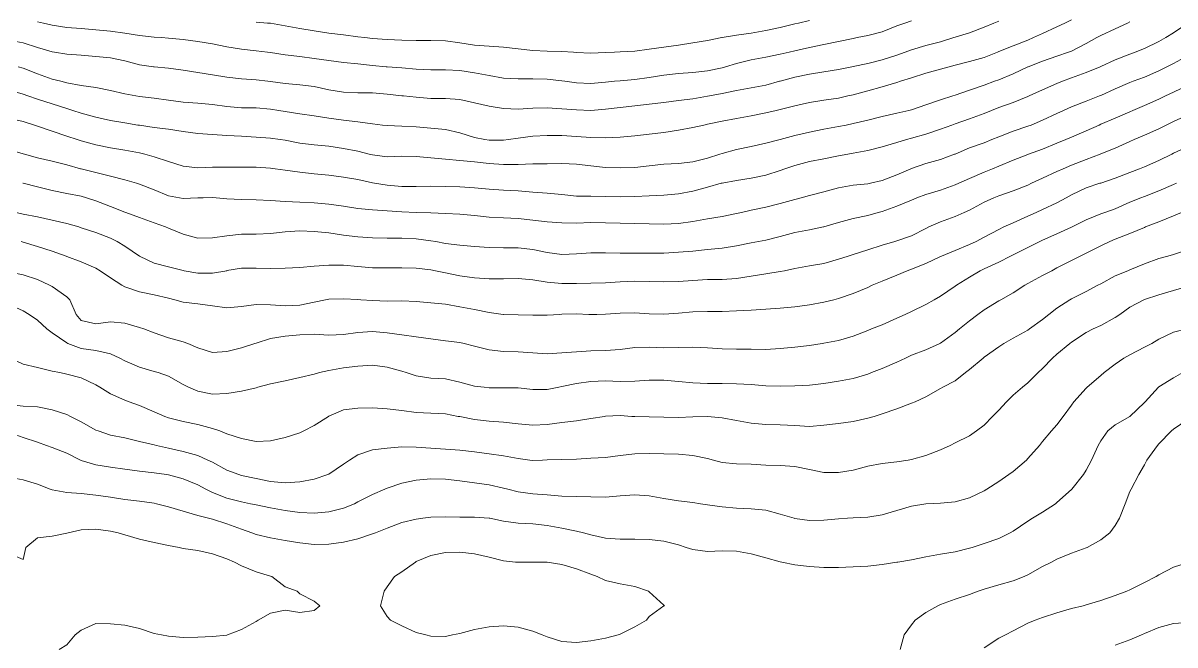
# Model space of a CAD drawing. Header units: centimetres. Extents: x 0 to 642158, y -847 to 649707.
# Drawn here: x 617112.25 to 617151.8, y 620236.4 to 620257.75 of the extents above; entities that cross this region are included whole.
import ezdxf

# ---------------------------------------------------------------- set-up
doc = ezdxf.new("R2010")
doc.units = ezdxf.units.CM
doc.header["$MEASUREMENT"] = 0
doc.layers.add('WAL_topographie 0.5', color=253, linetype='Continuous', lineweight=20)

msp = doc.modelspace()

# ---------------------------------------------------------------- linework, layer by layer
at = {"layer": 'WAL_topographie 0.5'}
for points in [[(617132.558, 620255.75), (617132.25, 620255.722), (617131.75, 620255.677), (617131.25, 620255.693), (617130.857, 620255.75), (617130.75, 620255.766), (617130.25, 620255.82), (617129.75, 620255.834), (617129.25, 620255.834), (617128.75, 620255.863), (617128.25, 620255.947), (617127.75, 620256.046), (617127.25, 620256.119), (617126.75, 620256.146), (617126.25, 620256.147), (617125.75, 620256.171), (617125.25, 620256.214), (617124.75, 620256.246), (617124.714, 620256.25), (617124.25, 620256.296), (617123.75, 620256.351), (617123.25, 620256.393), (617122.75, 620256.462), (617122.25, 620256.538), (617121.75, 620256.601), (617121.25, 620256.661), (617120.75, 620256.736), (617120.646, 620256.75), (617120.25, 620256.8), (617119.75, 620256.851), (617119.25, 620256.935), (617118.75, 620257.038), (617118.25, 620257.121), (617117.75, 620257.184), (617117.25, 620257.23), (617117, 620257.25), (617116.75, 620257.269), (617116.25, 620257.321), (617115.75, 620257.402), (617115.25, 620257.475), (617114.75, 620257.52), (617114.25, 620257.558), (617113.75, 620257.602), (617113.25, 620257.683), (617112.958, 620257.75), (617112.75, 620257.796)], [(617132.562, 620256.75), (617132.25, 620256.737), (617131.75, 620256.714), (617131.25, 620256.743), (617131.146, 620256.75), (617130.75, 620256.774), (617130.25, 620256.78), (617129.75, 620256.803), (617129.25, 620256.865), (617128.75, 620256.927), (617128.25, 620256.956), (617127.75, 620256.996), (617127.25, 620257.073), (617126.75, 620257.138), (617126.25, 620257.157), (617125.75, 620257.157), (617125.25, 620257.168), (617124.75, 620257.183), (617124.25, 620257.219), (617123.981, 620257.25), (617123.75, 620257.276), (617123.25, 620257.343), (617122.75, 620257.408), (617122.25, 620257.481), (617121.75, 620257.568), (617121.25, 620257.66), (617120.75, 620257.741), (617120.647, 620257.75), (617120.25, 620257.784)], [(617148.25, 620257.856), (617148.024, 620257.75), (617147.75, 620257.621), (617147.25, 620257.397), (617146.947, 620257.25), (617146.75, 620257.164), (617146.25, 620256.974), (617145.75, 620256.771), (617145.703, 620256.75), (617145.25, 620256.566), (617144.75, 620256.425), (617144.25, 620256.306), (617144.044, 620256.25), (617143.75, 620256.166), (617143.25, 620256.026), (617142.75, 620255.871), (617142.375, 620255.75), (617142.25, 620255.708), (617141.75, 620255.559), (617141.25, 620255.423), (617140.75, 620255.291), (617140.569, 620255.25), (617140.25, 620255.177), (617139.75, 620255.104), (617139.25, 620255.022), (617138.75, 620254.905), (617138.25, 620254.782), (617138.109, 620254.75), (617137.75, 620254.666), (617137.25, 620254.57), (617136.75, 620254.479), (617136.25, 620254.377), (617135.75, 620254.275), (617135.625, 620254.25), (617135.25, 620254.168), (617134.75, 620254.073), (617134.25, 620253.998), (617133.75, 620253.938), (617133.25, 620253.877), (617132.75, 620253.832), (617132.25, 620253.815), (617131.75, 620253.817), (617131.25, 620253.855), (617130.75, 620253.89), (617130.25, 620253.889), (617129.75, 620253.864), (617129.25, 620253.801), (617128.917, 620253.75)], [(617142.75, 620257.821), (617142.528, 620257.75), (617142.25, 620257.651), (617141.75, 620257.454), (617141.25, 620257.321), (617140.887, 620257.25), (617140.75, 620257.222), (617140.25, 620257.114), (617139.75, 620257.019), (617139.25, 620256.916), (617138.75, 620256.794), (617138.56, 620256.75), (617138.25, 620256.679), (617137.75, 620256.579), (617137.25, 620256.485), (617136.75, 620256.365), (617136.373, 620256.25), (617136.25, 620256.217), (617135.75, 620256.113), (617135.25, 620256.055), (617134.75, 620256.018), (617134.25, 620255.965), (617133.75, 620255.881), (617133.25, 620255.807), (617132.75, 620255.767), (617132.558, 620255.75)], [(617139.25, 620257.837), (617138.874, 620257.75), (617138.75, 620257.721), (617138.25, 620257.6), (617137.75, 620257.495), (617137.25, 620257.407), (617136.75, 620257.33), (617136.25, 620257.251), (617136.243, 620257.25), (617135.75, 620257.155), (617135.25, 620257.068), (617134.75, 620256.996), (617134.25, 620256.927), (617133.75, 620256.852), (617133.25, 620256.785), (617132.75, 620256.758), (617132.562, 620256.75)], [(617145.75, 620257.815), (617145.584, 620257.75), (617145.25, 620257.611), (617144.75, 620257.412), (617144.25, 620257.263), (617144.208, 620257.25), (617143.75, 620257.108), (617143.25, 620256.975), (617142.75, 620256.834), (617142.54, 620256.75), (617142.25, 620256.643), (617141.75, 620256.483), (617141.25, 620256.367), (617140.75, 620256.26), (617140.705, 620256.25), (617140.25, 620256.156), (617139.75, 620256.072), (617139.25, 620255.994), (617138.75, 620255.893), (617138.25, 620255.756), (617138.228, 620255.75), (617137.75, 620255.621), (617137.25, 620255.522), (617136.75, 620255.431), (617136.25, 620255.334), (617135.816, 620255.25)], [(617150.25, 620257.79), (617150.169, 620257.75), (617149.75, 620257.554), (617149.25, 620257.324), (617149.12, 620257.25), (617148.75, 620257.046), (617148.25, 620256.788), (617148.147, 620256.75), (617147.75, 620256.617), (617147.25, 620256.447), (617146.759, 620256.25), (617146.75, 620256.246), (617146.25, 620256.009), (617145.75, 620255.803), (617145.604, 620255.75), (617145.25, 620255.621), (617144.75, 620255.447), (617144.25, 620255.274), (617144.176, 620255.25), (617143.75, 620255.114), (617143.25, 620254.946), (617142.75, 620254.771), (617142.666, 620254.75), (617142.25, 620254.653), (617141.75, 620254.545), (617141.25, 620254.419), (617140.75, 620254.297), (617140.515, 620254.25), (617140.25, 620254.197), (617139.75, 620254.108), (617139.25, 620254.009), (617138.75, 620253.888), (617138.25, 620253.751), (617138.245, 620253.75), (617137.75, 620253.622), (617137.25, 620253.512), (617136.75, 620253.409), (617136.25, 620253.273), (617136.179, 620253.25)], [(617152.245, 620257.75), (617151.75, 620257.419), (617151.489, 620257.25), (617151.25, 620257.116), (617150.75, 620256.879), (617150.433, 620256.75), (617150.25, 620256.683), (617149.75, 620256.485), (617149.25, 620256.258), (617149.232, 620256.25), (617148.75, 620256.054), (617148.25, 620255.871), (617147.94, 620255.75), (617147.75, 620255.67), (617147.25, 620255.458), (617146.792, 620255.25), (617146.75, 620255.231), (617146.25, 620255.026), (617145.75, 620254.846), (617145.5, 620254.75), (617145.25, 620254.651), (617144.75, 620254.464), (617144.25, 620254.289), (617144.139, 620254.25), (617143.75, 620254.106), (617143.25, 620253.938), (617142.75, 620253.795), (617142.583, 620253.75), (617142.25, 620253.648), (617141.75, 620253.501), (617141.25, 620253.374), (617140.75, 620253.282), (617140.569, 620253.25), (617140.25, 620253.19), (617139.75, 620253.093), (617139.25, 620252.998), (617138.75, 620252.865), (617138.406, 620252.75), (617138.25, 620252.694), (617137.75, 620252.533), (617137.25, 620252.422), (617136.75, 620252.35), (617136.25, 620252.257), (617136.225, 620252.25)], [(617135.816, 620255.25), (617135.75, 620255.236), (617135.25, 620255.154), (617134.75, 620255.092), (617134.25, 620255.028), (617133.75, 620254.964), (617133.25, 620254.905), (617132.75, 620254.85), (617132.25, 620254.796), (617131.75, 620254.753), (617131.25, 620254.766), (617130.75, 620254.81), (617130.25, 620254.84), (617129.75, 620254.828), (617129.25, 620254.794), (617128.75, 620254.812), (617128.25, 620254.892), (617127.75, 620255.015), (617127.25, 620255.126), (617126.75, 620255.157), (617126.25, 620255.166), (617125.75, 620255.206), (617125.313, 620255.25), (617125.25, 620255.256), (617124.75, 620255.309), (617124.25, 620255.35), (617123.75, 620255.359), (617123.25, 620255.375), (617122.75, 620255.46), (617122.25, 620255.57), (617121.75, 620255.634), (617121.25, 620255.678), (617120.75, 620255.739), (617120.652, 620255.75), (617120.25, 620255.798), (617119.75, 620255.84), (617119.25, 620255.896), (617118.75, 620255.97), (617118.25, 620256.054), (617117.75, 620256.135), (617117.25, 620256.201), (617116.75, 620256.247), (617116.731, 620256.25), (617116.25, 620256.319), (617115.75, 620256.45), (617115.25, 620256.552), (617114.75, 620256.602), (617114.25, 620256.643), (617113.75, 620256.684), (617113.331, 620256.75), (617113.25, 620256.762), (617112.75, 620256.913), (617112.25, 620257.069), (617111.75, 620257.164)], [(617152.25, 620256.642), (617151.75, 620256.365), (617151.525, 620256.25), (617151.25, 620256.113), (617150.75, 620255.892), (617150.369, 620255.75), (617150.25, 620255.704), (617149.75, 620255.487), (617149.25, 620255.264), (617149.215, 620255.25), (617148.75, 620255.07), (617148.25, 620254.87), (617147.975, 620254.75), (617147.75, 620254.648), (617147.25, 620254.416), (617146.862, 620254.25), (617146.75, 620254.206), (617146.25, 620254.037), (617145.75, 620253.847), (617145.509, 620253.75), (617145.25, 620253.644), (617144.75, 620253.463), (617144.25, 620253.255), (617144.236, 620253.25), (617143.75, 620253.065), (617143.25, 620252.924), (617142.75, 620252.757), (617142.734, 620252.75), (617142.25, 620252.545), (617141.75, 620252.34), (617141.347, 620252.25), (617141.25, 620252.23), (617140.75, 620252.184), (617140.25, 620252.094), (617139.75, 620251.958), (617139.25, 620251.826), (617138.97, 620251.75), (617138.75, 620251.695), (617138.25, 620251.561), (617137.75, 620251.436), (617137.25, 620251.323), (617136.921, 620251.25)], [(617128.917, 620253.75), (617128.75, 620253.727), (617128.25, 620253.727), (617128.108, 620253.75), (617127.75, 620253.826), (617127.25, 620253.982), (617126.75, 620254.096), (617126.25, 620254.146), (617125.75, 620254.186), (617125.25, 620254.209), (617124.75, 620254.229), (617124.59, 620254.25), (617124.25, 620254.295), (617123.75, 620254.363), (617123.25, 620254.415), (617122.75, 620254.48), (617122.25, 620254.561), (617121.75, 620254.636), (617121.25, 620254.712), (617121.035, 620254.75), (617120.75, 620254.798), (617120.25, 620254.839), (617119.75, 620254.843), (617119.25, 620254.887), (617118.75, 620254.959), (617118.25, 620254.996), (617117.75, 620255.035), (617117.25, 620255.107), (617116.75, 620255.175), (617116.25, 620255.23), (617116.121, 620255.25), (617115.75, 620255.316), (617115.25, 620255.439), (617114.75, 620255.535), (617114.25, 620255.609), (617113.75, 620255.7), (617113.547, 620255.75), (617113.25, 620255.825), (617112.75, 620256.003), (617112.25, 620256.205), (617112.079, 620256.25)], [(617136.179, 620253.25), (617135.75, 620253.115), (617135.25, 620252.989), (617134.75, 620252.931), (617134.25, 620252.901), (617133.75, 620252.846), (617133.25, 620252.79), (617132.75, 620252.776), (617132.25, 620252.793), (617131.75, 620252.847), (617131.25, 620252.907), (617130.75, 620252.926), (617130.25, 620252.922), (617129.75, 620252.916), (617129.25, 620252.899), (617128.75, 620252.896), (617128.25, 620252.933), (617127.75, 620252.988), (617127.25, 620253.034), (617126.75, 620253.074), (617126.25, 620253.119), (617125.75, 620253.169), (617125.25, 620253.179), (617124.75, 620253.162), (617124.25, 620253.222), (617124.136, 620253.25), (617123.75, 620253.347), (617123.25, 620253.449), (617122.75, 620253.525), (617122.25, 620253.574), (617121.75, 620253.63), (617121.25, 620253.725), (617121.083, 620253.75), (617120.75, 620253.8), (617120.25, 620253.838), (617119.75, 620253.867), (617119.25, 620253.895), (617118.75, 620253.923), (617118.25, 620253.964), (617117.75, 620254.033), (617117.25, 620254.105), (617116.75, 620254.163), (617116.25, 620254.24), (617116.188, 620254.25), (617115.75, 620254.324), (617115.25, 620254.405), (617114.75, 620254.521), (617114.25, 620254.66), (617113.958, 620254.75), (617113.75, 620254.812), (617113.25, 620254.974), (617112.75, 620255.138), (617112.419, 620255.25), (617112.25, 620255.31), (617111.75, 620255.461)], [(617152.25, 620255.618), (617151.75, 620255.379), (617151.476, 620255.25), (617151.25, 620255.143), (617150.75, 620254.921), (617150.349, 620254.75), (617150.25, 620254.708), (617149.75, 620254.487), (617149.25, 620254.275), (617149.193, 620254.25), (617148.75, 620254.051), (617148.25, 620253.835), (617148.054, 620253.75), (617147.75, 620253.625), (617147.25, 620253.422), (617146.776, 620253.25), (617146.75, 620253.239), (617146.25, 620253.041), (617145.75, 620252.836), (617145.539, 620252.75), (617145.25, 620252.635), (617144.75, 620252.412), (617144.381, 620252.25), (617144.25, 620252.192), (617143.75, 620252.017), (617143.25, 620251.862), (617142.94, 620251.75), (617142.75, 620251.675), (617142.25, 620251.469), (617141.75, 620251.286), (617141.615, 620251.25), (617141.25, 620251.14), (617140.75, 620251.04), (617140.25, 620250.903), (617139.75, 620250.753), (617139.733, 620250.75), (617139.25, 620250.657), (617138.75, 620250.556), (617138.25, 620250.424), (617137.75, 620250.3), (617137.504, 620250.25)], [(617152.25, 620254.597), (617151.75, 620254.371), (617151.503, 620254.25), (617151.25, 620254.123), (617150.75, 620253.897), (617150.405, 620253.75), (617150.25, 620253.682), (617149.75, 620253.46), (617149.25, 620253.256), (617149.234, 620253.25), (617148.75, 620253.07), (617148.25, 620252.872), (617147.963, 620252.75), (617147.75, 620252.653), (617147.25, 620252.423), (617146.88, 620252.25), (617146.75, 620252.188), (617146.25, 620251.989), (617145.75, 620251.821), (617145.577, 620251.75), (617145.25, 620251.597), (617144.75, 620251.331), (617144.568, 620251.25), (617144.25, 620251.105), (617143.75, 620250.925), (617143.355, 620250.75), (617143.25, 620250.7), (617142.75, 620250.443), (617142.25, 620250.27), (617142.184, 620250.25), (617141.75, 620250.121), (617141.25, 620249.964), (617140.75, 620249.808), (617140.576, 620249.75), (617140.25, 620249.641), (617139.75, 620249.502), (617139.25, 620249.415), (617138.75, 620249.326), (617138.39, 620249.25)], [(617136.225, 620252.25), (617135.75, 620252.112), (617135.25, 620251.977), (617134.75, 620251.886), (617134.25, 620251.843), (617133.75, 620251.819), (617133.25, 620251.799), (617132.75, 620251.788), (617132.25, 620251.798), (617131.75, 620251.803), (617131.25, 620251.813), (617130.75, 620251.868), (617130.25, 620251.91), (617129.75, 620251.945), (617129.25, 620251.988), (617128.75, 620252.016), (617128.25, 620252.05), (617127.75, 620252.098), (617127.25, 620252.123), (617126.75, 620252.139), (617126.25, 620252.153), (617125.75, 620252.144), (617125.25, 620252.145), (617124.75, 620252.181), (617124.32, 620252.25), (617124.25, 620252.262), (617123.75, 620252.377), (617123.25, 620252.465), (617122.75, 620252.528), (617122.25, 620252.579), (617121.75, 620252.627), (617121.25, 620252.699), (617120.902, 620252.75), (617120.75, 620252.772), (617120.25, 620252.799), (617119.75, 620252.802), (617119.25, 620252.809), (617118.75, 620252.8), (617118.25, 620252.782), (617117.75, 620252.837), (617117.25, 620252.999), (617116.75, 620253.163), (617116.428, 620253.25), (617116.25, 620253.293), (617115.75, 620253.387), (617115.25, 620253.466), (617114.75, 620253.568), (617114.25, 620253.703), (617114.108, 620253.75), (617113.75, 620253.862), (617113.25, 620254.037), (617112.75, 620254.214), (617112.642, 620254.25), (617112.25, 620254.37), (617111.75, 620254.485)], [(617136.921, 620251.25), (617136.75, 620251.211), (617136.25, 620251.114), (617135.75, 620251.029), (617135.25, 620250.94), (617134.75, 620250.871), (617134.25, 620250.846), (617133.75, 620250.856), (617133.25, 620250.87), (617132.75, 620250.881), (617132.25, 620250.897), (617131.75, 620250.899), (617131.25, 620250.886), (617130.75, 620250.891), (617130.25, 620250.93), (617129.75, 620250.983), (617129.25, 620251.036), (617128.75, 620251.062), (617128.25, 620251.085), (617127.75, 620251.143), (617127.25, 620251.189), (617126.75, 620251.21), (617126.25, 620251.235), (617125.75, 620251.25), (617125.75, 620251.25), (617125.25, 620251.269), (617124.75, 620251.3), (617124.25, 620251.338), (617123.75, 620251.387), (617123.25, 620251.459), (617122.75, 620251.537), (617122.25, 620251.58), (617121.75, 620251.602), (617121.25, 620251.63), (617120.75, 620251.661), (617120.25, 620251.678), (617119.75, 620251.688), (617119.25, 620251.721), (617118.885, 620251.75), (617118.75, 620251.759), (617118.432, 620251.75), (617118.25, 620251.745), (617117.75, 620251.726), (617117.623, 620251.75), (617117.25, 620251.824), (617116.75, 620252.028), (617116.25, 620252.215), (617116.143, 620252.25), (617115.75, 620252.366), (617115.25, 620252.497), (617114.75, 620252.621), (617114.25, 620252.743), (617114.223, 620252.75), (617113.75, 620252.879), (617113.25, 620253.01), (617112.75, 620253.128), (617112.302, 620253.25), (617112.25, 620253.265), (617111.75, 620253.406)], [(617152.25, 620253.513), (617151.75, 620253.28), (617151.691, 620253.25), (617151.25, 620253.033), (617150.75, 620252.82), (617150.578, 620252.75), (617150.25, 620252.625), (617149.75, 620252.428), (617149.25, 620252.259), (617149.222, 620252.25), (617148.75, 620252.089), (617148.25, 620251.852), (617148.06, 620251.75), (617147.75, 620251.579), (617147.25, 620251.347), (617147.034, 620251.25), (617146.75, 620251.123), (617146.25, 620250.896), (617145.929, 620250.75), (617145.75, 620250.667), (617145.25, 620250.398), (617144.971, 620250.25), (617144.75, 620250.147), (617144.25, 620249.948), (617143.782, 620249.75), (617143.75, 620249.735), (617143.25, 620249.496), (617142.75, 620249.304), (617142.608, 620249.25), (617142.25, 620249.098), (617141.75, 620248.89), (617141.409, 620248.75), (617141.25, 620248.674), (617140.75, 620248.469), (617140.25, 620248.29), (617140.093, 620248.25), (617139.75, 620248.165), (617139.25, 620248.075), (617138.75, 620248.01), (617138.25, 620247.969), (617137.75, 620247.933), (617137.25, 620247.9), (617136.75, 620247.869), (617136.25, 620247.852), (617135.75, 620247.854), (617135.25, 620247.839), (617134.75, 620247.795), (617134.25, 620247.762), (617133.75, 620247.772), (617133.25, 620247.799), (617132.75, 620247.79), (617132.25, 620247.754), (617131.95, 620247.75)], [(617137.504, 620250.25), (617137.25, 620250.201), (617136.75, 620250.103), (617136.25, 620250.025), (617135.75, 620249.974), (617135.25, 620249.925), (617134.75, 620249.882), (617134.25, 620249.857), (617133.75, 620249.853), (617133.25, 620249.856), (617132.75, 620249.855), (617132.25, 620249.862), (617131.75, 620249.86), (617131.25, 620249.83), (617130.75, 620249.81), (617130.25, 620249.87), (617129.75, 620249.981), (617129.25, 620250.031), (617128.75, 620250.031), (617128.25, 620250.051), (617127.75, 620250.085), (617127.25, 620250.121), (617126.75, 620250.188), (617126.421, 620250.25), (617126.25, 620250.28), (617125.75, 620250.348), (617125.25, 620250.361), (617124.75, 620250.364), (617124.25, 620250.38), (617123.75, 620250.408), (617123.25, 620250.472), (617122.75, 620250.545), (617122.25, 620250.596), (617121.75, 620250.618), (617121.25, 620250.587), (617120.75, 620250.527), (617120.25, 620250.509), (617119.75, 620250.499), (617119.25, 620250.451), (617118.75, 620250.382), (617118.25, 620250.367), (617117.75, 620250.509), (617117.25, 620250.704), (617117.141, 620250.75), (617116.75, 620250.892), (617116.25, 620251.077), (617115.774, 620251.25), (617115.75, 620251.258), (617115.25, 620251.449), (617114.75, 620251.642), (617114.424, 620251.75), (617114.25, 620251.803), (617113.75, 620251.903), (617113.25, 620251.997), (617112.75, 620252.123), (617112.25, 620252.249), (617112.244, 620252.25)], [(617151.853, 620252.25), (617151.75, 620252.206), (617151.25, 620251.986), (617150.75, 620251.799), (617150.627, 620251.75), (617150.25, 620251.597), (617149.75, 620251.378), (617149.396, 620251.25), (617149.25, 620251.197), (617148.75, 620250.996), (617148.266, 620250.75), (617148.25, 620250.742), (617147.75, 620250.51), (617147.25, 620250.294), (617147.158, 620250.25), (617146.75, 620250.042), (617146.25, 620249.794), (617146.157, 620249.75), (617145.75, 620249.544), (617145.25, 620249.319), (617145.108, 620249.25), (617144.75, 620249.032), (617144.296, 620248.75), (617144.25, 620248.716), (617143.75, 620248.372), (617143.531, 620248.25), (617143.25, 620248.084), (617142.75, 620247.851), (617142.533, 620247.75), (617142.25, 620247.617), (617141.75, 620247.387), (617141.379, 620247.25), (617141.25, 620247.2), (617140.75, 620247), (617140.25, 620246.854), (617139.75, 620246.761), (617139.685, 620246.75)], [(617138.39, 620249.25), (617138.25, 620249.221), (617137.75, 620249.145), (617137.25, 620249.063), (617136.75, 620248.982), (617136.25, 620248.951), (617135.75, 620248.944), (617135.25, 620248.913), (617134.75, 620248.876), (617134.25, 620248.868), (617133.75, 620248.883), (617133.25, 620248.888), (617132.75, 620248.868), (617132.25, 620248.837), (617131.75, 620248.823), (617131.25, 620248.813), (617130.75, 620248.812), (617130.25, 620248.853), (617129.75, 620248.935), (617129.25, 620248.98), (617128.75, 620248.968), (617128.25, 620248.968), (617127.75, 620248.999), (617127.25, 620249.076), (617126.75, 620249.181), (617126.41, 620249.25), (617126.25, 620249.283), (617125.75, 620249.341), (617125.25, 620249.352), (617124.75, 620249.344), (617124.25, 620249.347), (617123.75, 620249.389), (617123.25, 620249.437), (617122.75, 620249.445), (617122.25, 620249.409), (617121.75, 620249.358), (617121.25, 620249.334), (617120.75, 620249.323), (617120.25, 620249.341), (617119.75, 620249.339), (617119.25, 620249.252), (617119.243, 620249.25), (617118.75, 620249.161), (617118.25, 620249.162), (617117.781, 620249.25), (617117.75, 620249.257), (617117.25, 620249.383), (617116.75, 620249.508), (617116.253, 620249.75), (617116.25, 620249.752), (617115.75, 620250.094), (617115.479, 620250.25), (617115.25, 620250.361), (617114.75, 620250.559), (617114.25, 620250.725), (617114.167, 620250.75), (617113.75, 620250.867), (617113.25, 620250.984), (617112.75, 620251.097), (617112.25, 620251.195), (617112.01, 620251.25)], [(617152.024, 620251.25), (617151.75, 620251.132), (617151.25, 620250.929), (617150.789, 620250.75), (617150.75, 620250.733), (617150.25, 620250.524), (617149.75, 620250.329), (617149.567, 620250.25), (617149.25, 620250.1), (617148.75, 620249.848), (617148.551, 620249.75), (617148.25, 620249.594), (617147.75, 620249.343), (617147.572, 620249.25), (617147.25, 620249.079), (617146.75, 620248.808), (617146.651, 620248.75), (617146.25, 620248.495), (617145.82, 620248.25), (617145.75, 620248.211), (617145.25, 620247.909), (617145.027, 620247.75), (617144.75, 620247.534), (617144.401, 620247.25), (617144.25, 620247.124), (617143.75, 620246.76), (617143.73, 620246.75), (617143.25, 620246.533), (617142.75, 620246.345), (617142.544, 620246.25), (617142.25, 620246.108), (617141.75, 620245.89), (617141.386, 620245.75), (617141.25, 620245.693), (617140.75, 620245.548), (617140.25, 620245.458), (617139.75, 620245.38), (617139.25, 620245.325), (617138.75, 620245.299), (617138.25, 620245.284), (617137.75, 620245.297), (617137.25, 620245.338), (617136.75, 620245.364), (617136.25, 620245.372), (617135.75, 620245.383), (617135.25, 620245.401), (617134.75, 620245.441), (617134.25, 620245.489), (617133.75, 620245.497), (617133.25, 620245.456), (617132.75, 620245.447), (617132.25, 620245.469), (617131.75, 620245.448), (617131.25, 620245.373), (617130.75, 620245.269), (617130.643, 620245.25)], [(617131.95, 620247.75), (617131.75, 620247.747), (617131.679, 620247.75), (617131.25, 620247.766), (617130.75, 620247.754), (617130.675, 620247.75), (617130.25, 620247.724), (617129.75, 620247.728), (617129.25, 620247.734), (617128.75, 620247.747), (617128.73, 620247.75), (617128.25, 620247.82), (617127.75, 620247.912), (617127.25, 620248.007), (617126.75, 620248.095), (617126.25, 620248.148), (617125.75, 620248.197), (617125.25, 620248.218), (617124.75, 620248.206), (617124.25, 620248.223), (617123.846, 620248.25), (617123.75, 620248.257), (617123.25, 620248.286), (617122.75, 620248.274), (617122.64, 620248.25), (617122.25, 620248.171), (617121.75, 620248.069), (617121.25, 620248.044), (617120.75, 620248.081), (617120.25, 620248.091), (617119.75, 620248.024), (617119.25, 620247.978), (617118.75, 620248.04), (617118.25, 620248.108), (617117.75, 620248.166), (617117.462, 620248.25), (617117.25, 620248.301), (617116.75, 620248.42), (617116.25, 620248.525), (617115.75, 620248.698), (617115.641, 620248.75), (617115.25, 620248.999), (617114.895, 620249.25), (617114.75, 620249.332), (617114.25, 620249.552), (617113.75, 620249.742), (617113.73, 620249.75), (617113.25, 620249.915), (617112.75, 620250.075), (617112.25, 620250.229), (617112.189, 620250.25)], [(617152.25, 620249.98), (617151.75, 620249.806), (617151.56, 620249.75), (617151.25, 620249.666), (617150.75, 620249.481), (617150.25, 620249.278), (617150.181, 620249.25), (617149.75, 620249.07), (617149.25, 620248.8), (617149.155, 620248.75), (617148.75, 620248.539), (617148.25, 620248.286), (617148.187, 620248.25), (617147.75, 620247.959), (617147.466, 620247.75), (617147.25, 620247.577), (617146.807, 620247.25), (617146.75, 620247.21), (617146.25, 620246.938), (617145.923, 620246.75), (617145.75, 620246.638), (617145.25, 620246.279), (617145.213, 620246.25), (617144.75, 620245.859), (617144.613, 620245.75), (617144.25, 620245.469), (617143.835, 620245.25), (617143.75, 620245.203), (617143.25, 620244.922), (617142.875, 620244.75), (617142.75, 620244.697), (617142.25, 620244.503), (617141.75, 620244.331), (617141.472, 620244.25), (617141.25, 620244.187), (617140.75, 620244.076), (617140.25, 620244.009), (617139.75, 620243.946), (617139.25, 620243.906), (617138.75, 620243.93), (617138.25, 620243.954), (617137.75, 620243.97), (617137.25, 620244.019), (617136.75, 620244.104), (617136.25, 620244.197), (617135.75, 620244.245), (617135.25, 620244.229), (617134.75, 620244.207), (617134.25, 620244.225), (617133.75, 620244.234), (617133.25, 620244.243), (617133.155, 620244.25), (617132.75, 620244.277), (617132.25, 620244.256), (617132.211, 620244.25), (617131.75, 620244.172), (617131.25, 620244.1), (617130.75, 620244.036), (617130.25, 620243.966), (617129.75, 620243.948), (617129.25, 620243.998), (617128.75, 620244.047), (617128.25, 620244.086), (617127.75, 620244.145), (617127.25, 620244.24), (617127.194, 620244.25), (617126.75, 620244.334), (617126.25, 620244.361), (617125.75, 620244.385), (617125.25, 620244.448), (617124.75, 620244.509), (617124.25, 620244.542), (617123.75, 620244.535), (617123.25, 620244.468), (617122.75, 620244.257), (617122.738, 620244.25), (617122.25, 620243.938), (617121.886, 620243.75)], [(617139.685, 620246.75), (617139.25, 620246.678), (617138.75, 620246.626), (617138.25, 620246.583), (617137.75, 620246.55), (617137.25, 620246.551), (617136.75, 620246.556), (617136.25, 620246.57), (617135.75, 620246.606), (617135.25, 620246.625), (617134.75, 620246.61), (617134.25, 620246.606), (617133.75, 620246.628), (617133.25, 620246.609), (617132.75, 620246.547), (617132.25, 620246.514), (617131.75, 620246.496), (617131.25, 620246.464), (617130.75, 620246.425), (617130.25, 620246.399), (617129.75, 620246.427), (617129.25, 620246.461), (617128.75, 620246.471), (617128.25, 620246.529), (617127.75, 620246.662), (617127.392, 620246.75), (617127.25, 620246.783), (617126.75, 620246.845), (617126.25, 620246.905), (617125.75, 620246.976), (617125.25, 620247.045), (617124.75, 620247.117), (617124.25, 620247.158), (617123.75, 620247.127), (617123.25, 620247.057), (617122.75, 620247.042), (617122.25, 620247.067), (617121.75, 620247.046), (617121.25, 620246.999), (617120.75, 620246.92), (617120.25, 620246.762), (617120.212, 620246.75), (617119.75, 620246.597), (617119.25, 620246.471), (617118.75, 620246.444), (617118.25, 620246.606), (617117.908, 620246.75), (617117.75, 620246.804), (617117.25, 620246.943), (617116.75, 620247.117), (617116.401, 620247.25), (617116.25, 620247.305), (617115.75, 620247.448), (617115.25, 620247.491), (617114.75, 620247.42), (617114.25, 620247.542), (617114.074, 620247.75), (617113.854, 620248.25), (617113.75, 620248.356), (617113.25, 620248.703), (617113.163, 620248.75), (617112.75, 620248.947), (617112.25, 620249.11), (617111.75, 620249.215)], [(617152.25, 620248.72), (617151.75, 620248.575), (617151.25, 620248.42), (617150.75, 620248.259), (617150.727, 620248.25), (617150.25, 620247.992), (617149.903, 620247.75), (617149.75, 620247.643), (617149.25, 620247.373), (617148.99, 620247.25), (617148.75, 620247.128), (617148.25, 620246.798), (617148.189, 620246.75), (617147.75, 620246.386), (617147.591, 620246.25), (617147.25, 620245.895), (617147.098, 620245.75), (617146.75, 620245.404), (617146.56, 620245.25), (617146.25, 620244.972), (617146.014, 620244.75), (617145.75, 620244.464), (617145.535, 620244.25), (617145.25, 620243.951), (617144.991, 620243.75), (617144.75, 620243.58), (617144.25, 620243.337), (617144.078, 620243.25), (617143.75, 620243.105), (617143.25, 620242.911), (617142.75, 620242.767), (617142.645, 620242.75), (617142.25, 620242.693), (617141.75, 620242.637), (617141.25, 620242.538), (617140.75, 620242.408), (617140.25, 620242.32), (617139.75, 620242.328), (617139.25, 620242.422), (617138.75, 620242.526), (617138.25, 620242.557), (617137.75, 620242.574), (617137.25, 620242.606), (617136.75, 620242.615), (617136.25, 620242.666), (617135.955, 620242.75), (617135.75, 620242.804), (617135.25, 620242.91), (617134.75, 620242.946), (617134.25, 620242.958), (617133.75, 620242.969), (617133.25, 620242.961), (617132.75, 620242.905), (617132.25, 620242.841), (617131.75, 620242.811), (617131.25, 620242.782), (617130.75, 620242.771), (617130.25, 620242.756), (617130.083, 620242.75), (617129.75, 620242.738), (617129.647, 620242.75), (617129.25, 620242.799), (617128.75, 620242.893), (617128.25, 620242.959), (617127.75, 620243.037), (617127.25, 620243.094), (617126.75, 620243.121), (617126.25, 620243.156), (617125.75, 620243.197), (617125.25, 620243.2), (617124.75, 620243.163), (617124.25, 620243.096), (617123.75, 620242.93), (617123.454, 620242.75), (617123.25, 620242.608), (617122.75, 620242.265), (617122.715, 620242.25)], [(617130.643, 620245.25), (617130.25, 620245.175), (617129.75, 620245.177), (617129.25, 620245.226), (617128.75, 620245.229), (617128.25, 620245.232), (617128.079, 620245.25), (617127.75, 620245.29), (617127.25, 620245.428), (617126.75, 620245.534), (617126.25, 620245.561), (617125.75, 620245.636), (617125.409, 620245.75), (617125.25, 620245.797), (617124.75, 620245.94), (617124.25, 620246.004), (617123.75, 620245.969), (617123.25, 620245.911), (617122.75, 620245.828), (617122.43, 620245.75), (617122.25, 620245.702), (617121.75, 620245.58), (617121.25, 620245.473), (617120.75, 620245.363), (617120.312, 620245.25), (617120.25, 620245.234), (617119.75, 620245.118), (617119.25, 620245.033), (617118.75, 620245.016), (617118.25, 620245.11), (617117.929, 620245.25), (617117.75, 620245.348), (617117.25, 620245.626), (617116.894, 620245.75), (617116.75, 620245.791), (617116.25, 620245.938), (617115.75, 620246.152), (617115.569, 620246.25), (617115.25, 620246.392), (617114.75, 620246.505), (617114.25, 620246.578), (617113.79, 620246.75), (617113.75, 620246.769), (617113.25, 620247.122), (617113.066, 620247.25), (617112.75, 620247.549), (617112.465, 620247.75), (617112.25, 620247.875), (617111.75, 620248.106)], [(617152.192, 620247.25), (617151.75, 620247.141), (617151.25, 620246.898), (617151.004, 620246.75), (617150.75, 620246.622), (617150.25, 620246.362), (617150.049, 620246.25), (617149.75, 620246.036), (617149.366, 620245.75), (617149.25, 620245.655), (617148.783, 620245.25), (617148.75, 620245.221), (617148.331, 620244.75), (617148.25, 620244.635), (617147.959, 620244.25), (617147.75, 620243.954), (617147.563, 620243.75), (617147.25, 620243.383), (617147.144, 620243.25), (617146.75, 620242.799), (617146.706, 620242.75), (617146.25, 620242.358), (617146.101, 620242.25), (617145.75, 620242.014), (617145.346, 620241.75), (617145.25, 620241.69), (617144.75, 620241.451), (617144.25, 620241.314), (617143.75, 620241.273), (617143.25, 620241.25), (617143.25, 620241.25), (617142.75, 620241.166), (617142.25, 620241.021), (617141.75, 620240.871), (617141.25, 620240.792), (617140.75, 620240.762), (617140.562, 620240.75)], [(617121.886, 620243.75), (617121.75, 620243.683), (617121.25, 620243.52), (617120.75, 620243.404), (617120.25, 620243.387), (617119.75, 620243.495), (617119.25, 620243.654), (617119.002, 620243.75), (617118.75, 620243.834), (617118.25, 620243.973), (617117.75, 620244.071), (617117.25, 620244.204), (617117.122, 620244.25), (617116.75, 620244.41), (617116.25, 620244.623), (617115.889, 620244.75), (617115.75, 620244.801), (617115.25, 620245.018), (617114.885, 620245.25), (617114.75, 620245.327), (617114.25, 620245.568), (617113.75, 620245.703), (617113.509, 620245.75), (617113.25, 620245.8), (617112.75, 620245.922), (617112.25, 620246.036), (617111.821, 620246.25)], [(617152.073, 620245.75), (617151.75, 620245.574), (617151.25, 620245.268), (617151.23, 620245.25), (617150.773, 620244.75), (617150.75, 620244.726), (617150.255, 620244.25), (617150.25, 620244.246), (617149.75, 620243.954), (617149.492, 620243.75), (617149.25, 620243.411), (617149.169, 620243.25), (617148.937, 620242.75), (617148.75, 620242.399), (617148.657, 620242.25), (617148.255, 620241.75), (617148.25, 620241.744), (617147.75, 620241.29), (617147.697, 620241.25), (617147.25, 620240.965), (617146.908, 620240.75), (617146.75, 620240.655), (617146.25, 620240.304), (617146.147, 620240.25), (617145.75, 620240.062), (617145.25, 620239.885), (617144.843, 620239.75), (617144.75, 620239.721), (617144.25, 620239.596), (617143.75, 620239.515), (617143.25, 620239.427), (617142.75, 620239.324), (617142.289, 620239.25)], [(617122.715, 620242.25), (617122.25, 620242.098), (617121.75, 620242.004), (617121.25, 620241.972), (617120.75, 620242.018), (617120.25, 620242.114), (617119.75, 620242.22), (617119.655, 620242.25), (617119.25, 620242.401), (617118.75, 620242.68), (617118.597, 620242.75), (617118.25, 620242.903), (617117.75, 620243.041), (617117.25, 620243.161), (617116.829, 620243.25), (617116.75, 620243.269), (617116.25, 620243.392), (617115.75, 620243.508), (617115.25, 620243.606), (617114.824, 620243.75), (617114.75, 620243.778), (617114.25, 620244.064), (617113.875, 620244.25), (617113.75, 620244.315), (617113.25, 620244.476), (617112.75, 620244.575), (617112.25, 620244.599), (617111.75, 620244.658)], [(617152.25, 620244.149), (617151.75, 620243.807), (617151.683, 620243.75), (617151.25, 620243.31), (617151.198, 620243.25), (617150.833, 620242.75), (617150.75, 620242.591), (617150.564, 620242.25), (617150.291, 620241.75), (617150.25, 620241.668), (617150.09, 620241.25), (617149.9, 620240.75), (617149.75, 620240.503), (617149.563, 620240.25), (617149.25, 620240.006), (617148.787, 620239.75), (617148.75, 620239.732), (617148.25, 620239.549), (617147.75, 620239.348), (617147.56, 620239.25), (617147.25, 620239.093), (617146.75, 620238.809), (617146.624, 620238.75), (617146.25, 620238.603), (617145.75, 620238.469), (617145.25, 620238.323), (617145.041, 620238.25), (617144.75, 620238.139), (617144.25, 620237.974), (617143.75, 620237.788), (617143.656, 620237.75), (617143.25, 620237.515), (617142.886, 620237.25), (617142.75, 620237.092), (617142.504, 620236.75), (617142.369, 620236.25)], [(617140.562, 620240.75), (617140.25, 620240.729), (617139.75, 620240.687), (617139.25, 620240.671), (617138.75, 620240.744), (617138.728, 620240.75), (617138.25, 620240.897), (617137.75, 620241.025), (617137.25, 620241.078), (617136.75, 620241.099), (617136.25, 620241.141), (617135.75, 620241.21), (617135.511, 620241.25), (617135.25, 620241.294), (617134.75, 620241.354), (617134.25, 620241.431), (617133.75, 620241.527), (617133.25, 620241.559), (617132.75, 620241.52), (617132.25, 620241.476), (617131.75, 620241.491), (617131.25, 620241.502), (617130.75, 620241.513), (617130.25, 620241.559), (617129.75, 620241.595), (617129.25, 620241.655), (617128.895, 620241.75), (617128.75, 620241.789), (617128.25, 620241.901), (617127.75, 620241.972), (617127.25, 620242.04), (617126.75, 620242.091), (617126.25, 620242.107), (617125.75, 620242.064), (617125.25, 620241.951), (617124.75, 620241.784), (617124.67, 620241.75), (617124.25, 620241.567), (617123.75, 620241.313), (617123.627, 620241.25), (617123.25, 620241.098), (617122.75, 620240.975), (617122.25, 620240.931), (617121.75, 620240.949), (617121.25, 620241.017), (617120.75, 620241.106), (617120.25, 620241.209), (617120.061, 620241.25), (617119.75, 620241.313), (617119.25, 620241.436), (617118.75, 620241.632), (617118.523, 620241.75), (617118.25, 620241.903), (617117.75, 620242.1), (617117.25, 620242.239), (617117.181, 620242.25), (617116.75, 620242.315), (617116.25, 620242.367), (617115.75, 620242.442), (617115.25, 620242.506), (617114.75, 620242.58), (617114.25, 620242.738), (617114.221, 620242.75), (617113.75, 620242.985), (617113.25, 620243.18), (617113.059, 620243.25), (617112.75, 620243.362), (617112.25, 620243.519), (617111.75, 620243.712)], [(617142.289, 620239.25), (617142.25, 620239.244), (617141.75, 620239.168), (617141.25, 620239.107), (617140.75, 620239.082), (617140.25, 620239.065), (617139.75, 620239.064), (617139.25, 620239.093), (617138.75, 620239.149), (617138.306, 620239.25), (617138.25, 620239.261), (617137.75, 620239.393), (617137.25, 620239.526), (617136.75, 620239.624), (617136.25, 620239.634), (617135.75, 620239.61), (617135.25, 620239.675), (617135.017, 620239.75), (617134.75, 620239.838), (617134.25, 620239.969), (617133.75, 620240.023), (617133.25, 620240.038), (617132.75, 620240.037), (617132.25, 620240.068), (617131.75, 620240.18), (617131.489, 620240.25), (617131.25, 620240.31), (617130.75, 620240.414), (617130.25, 620240.506), (617129.75, 620240.556), (617129.25, 620240.579), (617128.75, 620240.651), (617128.272, 620240.75), (617128.25, 620240.755), (617127.75, 620240.789), (617127.25, 620240.793), (617126.75, 620240.802), (617126.25, 620240.784), (617125.977, 620240.75), (617125.75, 620240.724), (617125.25, 620240.604), (617124.75, 620240.41), (617124.349, 620240.25), (617124.25, 620240.212), (617123.75, 620240.043), (617123.25, 620239.929), (617122.75, 620239.858), (617122.25, 620239.854), (617121.75, 620239.908), (617121.25, 620239.991), (617120.75, 620240.077), (617120.25, 620240.191), (617120.102, 620240.25), (617119.75, 620240.373), (617119.25, 620240.565), (617118.75, 620240.717), (617118.613, 620240.75), (617118.25, 620240.843), (617117.75, 620240.996), (617117.25, 620241.145), (617116.829, 620241.25), (617116.75, 620241.268), (617116.25, 620241.336), (617115.75, 620241.392), (617115.25, 620241.47), (617114.75, 620241.546), (617114.25, 620241.598), (617113.75, 620241.635), (617113.25, 620241.725), (617113.177, 620241.75), (617112.75, 620241.925), (617112.25, 620242.071), (617111.75, 620242.162)], [(617113.493, 620236.25), (617113.75, 620236.407), (617114.035, 620236.75), (617114.25, 620236.909), (617114.75, 620237.142), (617115.25, 620237.126), (617115.75, 620237.083), (617116.25, 620236.968), (617116.75, 620236.797), (617117, 620236.75), (617117.25, 620236.704), (617117.75, 620236.663), (617118.25, 620236.675), (617118.75, 620236.689), (617119.25, 620236.741), (617119.266, 620236.75), (617119.75, 620236.929), (617120.25, 620237.208), (617120.328, 620237.25), (617120.75, 620237.49), (617121.25, 620237.594), (617121.75, 620237.514), (617122.25, 620237.587), (617122.443, 620237.75), (617122.25, 620237.91), (617121.75, 620238.156), (617121.667, 620238.25), (617121.25, 620238.393), (617120.787, 620238.75), (617120.75, 620238.762), (617120.25, 620238.913), (617119.75, 620239.119), (617119.515, 620239.25), (617119.25, 620239.362), (617118.75, 620239.529), (617118.25, 620239.64), (617117.75, 620239.717), (617117.607, 620239.75), (617117.25, 620239.815), (617116.75, 620239.925), (617116.25, 620240.033), (617115.75, 620240.182), (617115.519, 620240.25), (617115.25, 620240.312), (617114.75, 620240.376), (617114.25, 620240.35), (617113.796, 620240.25), (617113.75, 620240.235), (617113.25, 620240.133), (617112.75, 620240.076), (617112.344, 620239.75), (617112.25, 620239.333), (617111.75, 620239.558)], [(617132.25, 620236.63), (617132.682, 620236.75), (617132.75, 620236.775), (617133.25, 620237.025), (617133.654, 620237.25), (617133.75, 620237.375), (617134.25, 620237.742), (617134.272, 620237.75), (617134.25, 620237.763), (617133.75, 620238.221), (617133.722, 620238.25), (617133.25, 620238.406), (617132.75, 620238.495), (617132.25, 620238.619), (617131.964, 620238.75), (617131.75, 620238.828), (617131.25, 620239.019), (617130.75, 620239.166), (617130.25, 620239.239), (617129.75, 620239.25), (617129.25, 620239.24), (617129.163, 620239.25), (617128.75, 620239.286), (617128.25, 620239.419), (617127.75, 620239.533), (617127.25, 620239.588), (617126.75, 620239.578), (617126.25, 620239.471), (617125.75, 620239.265), (617125.723, 620239.25), (617125.25, 620238.918), (617125.006, 620238.75), (617124.75, 620238.393), (617124.65, 620238.25), (617124.528, 620237.75), (617124.75, 620237.382), (617124.871, 620237.25), (617125.25, 620237.057), (617125.75, 620236.832), (617126.083, 620236.75), (617126.25, 620236.709), (617126.75, 620236.697), (617127, 620236.75), (617127.25, 620236.8), (617127.75, 620236.937), (617128.25, 620237.027), (617128.75, 620237.058), (617129.25, 620237.01), (617129.75, 620236.873), (617130.077, 620236.75), (617130.25, 620236.683), (617130.75, 620236.518), (617131.25, 620236.491), (617131.75, 620236.547), (617132.25, 620236.63)], [(617152.25, 620239.233), (617151.75, 620239.071), (617151.25, 620238.815), (617151.15, 620238.75), (617150.75, 620238.541), (617150.25, 620238.295), (617150.151, 620238.25), (617149.75, 620238.096), (617149.25, 620237.93), (617148.75, 620237.778), (617148.643, 620237.75), (617148.25, 620237.652), (617147.75, 620237.509), (617147.25, 620237.35), (617146.995, 620237.25), (617146.75, 620237.15), (617146.25, 620236.888), (617145.985, 620236.75), (617145.75, 620236.633), (617145.25, 620236.304)], [(617152.25, 620237.174), (617151.75, 620237.141), (617151.25, 620236.998), (617150.75, 620236.794), (617150.653, 620236.75), (617150.25, 620236.576), (617149.75, 620236.392)]]:
    msp.add_lwpolyline(points, dxfattribs=at)

doc.saveas('drawing.dxf')
